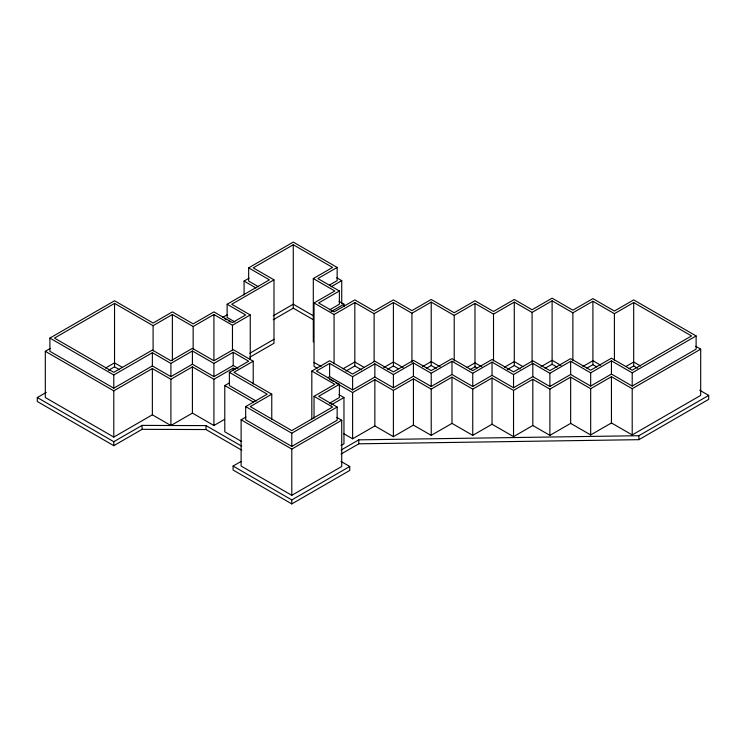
<?xml version="1.0" encoding="UTF-8"?>
<svg xmlns="http://www.w3.org/2000/svg" width="746" height="746" viewBox="0 0 746 746"><rect width="100%" height="100%" fill="white"/><g stroke="black" fill="none" stroke-linecap="round" stroke-linejoin="round"><path stroke-width="1.12" d="M238.03 368.291L233.2 365.503L213.916 376.637L192.412 364.216L170.899 376.637L152.361 365.932L113.793 388.19L49.889 351.301L49.889 338.087L114.539 300.759L153.098 323.027L172.382 311.893L193.149 323.885L213.916 311.893L232.463 322.598L245.676 314.961L227.138 304.256L227.138 317.47L234.943 321.974M250.255 359.553L250.255 314.961L232.463 325.237L213.916 314.532L193.149 326.524L172.382 314.532L153.098 325.666L114.539 303.398L54.467 338.087L113.793 372.338L152.361 350.07L170.899 360.775L192.412 348.363L213.916 360.775L233.2 349.65L253.22 361.204L253.22 384.078M241.713 446.192L206.017 425.584L170.899 425.518L152.361 414.813L113.793 437.081L45.31 397.543L45.31 351.301L50.327 348.401M258.536 286.781L248.651 281.074L248.651 267.861L293.271 242.096L337.155 267.432L337.155 280.645L329.443 285.103M313.301 341.985L313.301 278.566L332.576 267.432L293.271 244.744L253.22 267.861L273.987 279.853L273.987 343.272L249.835 357.222M241.713 450.155L206.017 429.547L142.085 429.342L113.793 445.67L37.3 401.507L37.3 397.543L46.327 392.331M244.073 294.95L244.073 281.074L249.089 278.174M105.522 368.058L114.539 362.854L122.447 367.424M108.534 370.286L114.539 366.818L119.481 369.68M227.138 304.256L269.418 279.853L248.651 267.861M273.987 279.853L231.717 304.256L250.255 314.961M49.889 338.087L113.793 374.986L152.361 352.718L170.899 363.423L192.412 351.002L213.916 363.423L233.2 352.289L248.651 361.204L229.367 372.338L229.367 385.551L256.242 401.068M222.56 317.47L227.595 314.57M45.31 351.301L113.793 390.839L152.361 368.571L170.899 379.276L192.412 366.855L213.916 379.276L233.2 368.142L235.176 369.289M337.155 267.432L317.871 278.566L339.383 290.987L339.383 304.2L329.49 309.907M273.25 315.754L293.271 304.2L313.432 315.838M273.25 319.726L293.271 308.163L313.432 319.801M331.131 286.772L341.733 280.645L341.733 303.771M317.041 368.132L314.038 366.398L314.038 302.969L334.805 290.987L313.301 278.566M339.383 290.987L318.617 302.969L334.068 311.893L354.826 299.901L374.11 311.035L393.394 299.901L411.932 310.606L431.216 299.472L454.211 312.751L474.978 300.759L493.516 311.464L514.283 299.472L532.085 309.749L552.105 298.186L572.872 310.177L592.902 298.614L614.406 311.035L633.69 299.901L696.111 335.942L696.111 349.156L632.207 386.055L611.44 374.063L590.673 386.055L570.653 374.492L549.886 386.484L532.821 376.637L513.537 387.771L492.034 375.35L472.75 386.484L451.983 374.492L431.216 386.484L413.424 376.208L393.394 387.771L374.856 377.066L352.606 389.906L329.611 376.637L327.727 377.728M249.835 353.259L273.987 339.309M331.103 311.623L343.962 304.2L343.962 306.513M37.3 397.543L113.793 441.707L142.085 425.379L170.899 425.518L192.412 413.107L213.916 425.518L224.527 419.401M253.22 361.204L233.946 372.338L271.768 394.177L271.768 419.336M314.038 302.969L334.068 314.532L354.826 302.55L374.11 313.674L393.394 302.55L411.932 313.245L431.216 302.121L454.211 315.39L474.978 303.398L493.516 314.103L514.283 302.121L532.085 312.397L552.105 300.834L572.872 312.826L592.902 301.263L614.406 313.674L633.69 302.55L691.533 335.942L632.207 370.202L611.44 358.211L590.673 370.202L570.653 358.639L549.886 370.622L532.821 360.775L513.537 371.909L492.034 359.497L472.75 370.622L451.983 358.639L431.216 370.622L413.424 360.346L393.394 371.909L374.856 361.204L352.606 374.054L329.611 360.775L311.819 371.051L311.819 419.075M241.713 441.567L224.788 431.794L224.788 385.551L229.609 382.773M329.49 403.25L339.383 397.543L339.383 384.33L318.617 396.322L337.155 407.027L337.155 420.231L291.789 446.425L245.676 419.802L245.676 406.598L267.189 394.177L229.367 372.338M271.768 394.177L250.255 406.598L291.789 430.573L332.576 407.027L314.038 396.322L314.038 418.04M696.111 335.942L632.207 372.841L611.44 360.85L590.673 372.841L570.653 361.278L549.886 373.27L532.821 363.423L513.537 374.557L492.034 362.136L472.75 373.27L451.983 361.278L431.216 373.27L413.424 362.994L393.394 374.557L374.856 363.852L352.606 376.693L329.611 363.423L316.388 371.051L339.383 384.33M336.856 417.415L341.733 420.231L341.733 466.483L291.789 495.316L241.107 466.054L241.107 419.802L245.994 416.986M342.964 368.85L354.826 362.006L364.468 367.573M345.93 371.107L354.826 365.969L361.577 369.857M314.038 396.322L334.805 384.33L311.819 371.051M383.752 367.573L393.394 362.006L403.157 367.638M387.612 369.307L393.394 365.969L398.271 368.785M331.103 404.966L343.962 397.543L343.962 443.786L340.997 445.502M335.607 382.735L352.606 392.545L374.856 379.705L393.394 390.41L413.424 378.847L431.216 389.123L451.983 377.131L472.75 389.123L492.034 377.989L513.537 390.41L532.821 379.276L549.886 389.123L570.653 377.131L590.673 388.694L611.44 376.711L632.207 388.694L700.69 349.156L700.69 395.399L632.207 434.937L611.44 422.954L590.673 434.937L570.653 423.383L549.886 435.366L532.821 425.518L513.537 436.652L492.034 424.232L472.75 435.366L451.983 423.383L431.216 435.366L413.424 425.089L393.394 436.652L374.856 425.947L352.606 438.797L343.608 433.603M340.959 461.41L349.743 466.483L349.743 470.446L291.789 503.904L233.097 470.017L233.097 466.054L240.911 461.532M245.676 406.598L291.789 433.212L337.155 407.027M422.544 366.584L431.216 361.577L440.215 366.771M426.395 368.319L431.216 365.54L436.214 368.421M241.107 419.802L291.789 449.073L341.733 420.231M467.061 367.424L474.978 362.854L481.804 366.799M470.036 369.68L474.978 366.818L476.927 367.946M341.053 450.09L358.789 439.851L638.884 435.711L708.7 395.399L708.7 399.362L638.884 439.674L358.789 443.814L341.053 454.053M504.399 367.284L514.283 361.577L523.179 366.715M507.364 369.531L514.283 365.54L520.214 368.962M233.097 466.054L291.789 499.941L349.743 466.483M541.092 366.65L552.105 360.29L561.011 365.428M545.102 368.3L552.105 364.253L557.048 367.107M582.887 366.5L592.902 360.719L600.716 365.232M586.888 368.151L592.902 364.682L596.809 366.939M625.978 366.454L633.69 362.006L640.674 366.034M628.869 368.748L633.69 365.969L637.681 368.272M695.692 346.265L700.69 349.156M699.711 390.214L708.7 395.399M336.791 277.792L341.733 280.645M339.076 301.375L343.962 304.2M244.073 281.074L255.934 287.928M314.038 362.425L321.05 366.473M224.518 318.598L226.467 319.726M228.416 320.855L230.374 321.974M329.611 379.276L333.611 381.588M338.964 394.653L343.962 397.543M224.788 385.551L253.649 402.215M638.884 435.711L638.884 439.674M633.69 302.55L633.69 365.969M632.207 372.841L632.207 386.055M632.207 388.694L632.207 434.937M614.406 313.674L614.406 360.56M611.44 360.85L611.44 374.063M611.44 376.711L611.44 422.954M592.902 301.263L592.902 364.682M590.673 372.841L590.673 386.055M590.673 388.694L590.673 434.937M572.872 312.826L572.872 360.84M570.653 361.278L570.653 374.492M570.653 377.131L570.653 423.383M552.105 300.834L552.105 364.253M549.886 373.27L549.886 386.484M549.886 389.123L549.886 435.366M532.821 363.423L532.821 376.637M532.821 379.276L532.821 425.518M532.085 312.397L532.085 362.705M514.283 302.121L514.283 365.54M513.537 374.557L513.537 387.771M513.537 390.41L513.537 436.652M493.516 314.103L493.516 360.989M492.034 362.136L492.034 375.35M492.034 377.989L492.034 424.232M474.978 303.398L474.978 366.818M472.75 373.27L472.75 386.484M472.75 389.123L472.75 435.366M454.211 315.39L454.211 361.129M451.983 361.278L451.983 374.492M451.983 377.131L451.983 423.383M431.216 302.121L431.216 365.54M431.216 373.27L431.216 386.484M431.216 389.123L431.216 435.366M413.424 362.994L413.424 376.208M413.424 378.847L413.424 425.089M411.932 313.245L411.932 362.416M393.394 302.55L393.394 365.969M393.394 374.557L393.394 387.771M393.394 390.41L393.394 436.652M374.856 363.852L374.856 377.066M374.856 379.705L374.856 425.947M374.11 313.674L374.11 361.698M358.789 439.851L358.789 443.814M354.826 302.55L354.826 365.969M352.606 376.693L352.606 389.906M352.606 392.545L352.606 438.797M334.068 314.532L334.068 363.703M329.611 363.423L329.611 376.637M293.271 244.744L293.271 308.163M291.789 433.212L291.789 446.425M291.789 449.073L291.789 495.316M291.789 499.941L291.789 503.904M233.2 352.289L233.2 365.503M233.2 368.142L233.2 370.454M232.463 325.237L232.463 350.396M213.916 314.532L213.916 360.271M213.916 363.423L213.916 376.637M213.916 379.276L213.916 425.518M206.017 425.584L206.017 429.547M193.149 326.524L193.149 349.389M192.412 351.002L192.412 364.216M192.412 366.855L192.412 413.107M172.382 314.532L172.382 360.271M170.899 363.423L170.899 376.637M170.899 379.276L170.899 425.518M153.098 325.666L153.098 350.825M152.361 352.718L152.361 365.932M152.361 368.571L152.361 414.813M142.085 425.379L142.085 429.342M114.539 303.398L114.539 366.818M113.793 374.986L113.793 388.19M113.793 390.839L113.793 437.081M113.793 441.707L113.793 445.67"/></g></svg>
